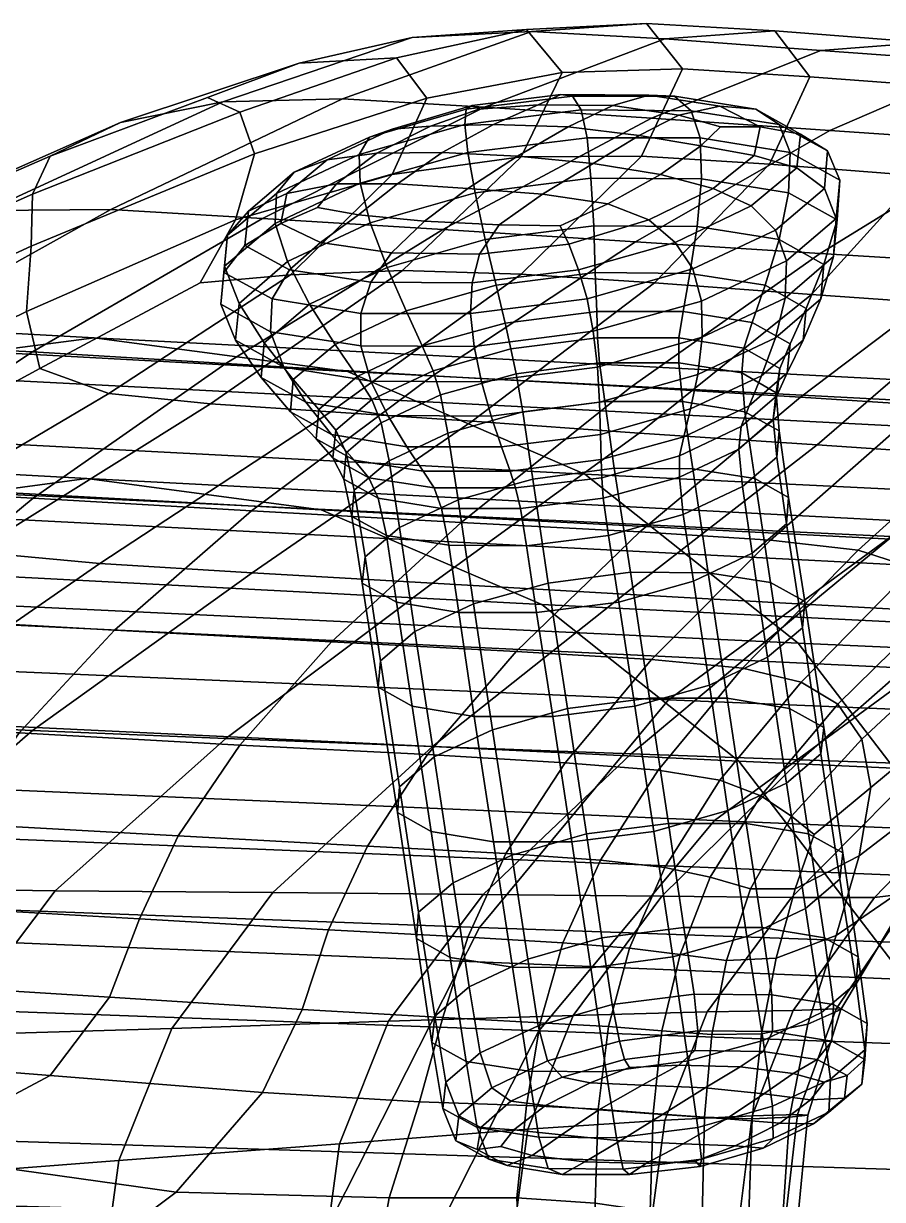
# Model space of a CAD drawing. Extents: x -2.36 to 6.61, y -1.55 to 1.55.
# Drawn here: x 3.1142 to 3.2314, y 0.1503 to 0.3108 of the extents above; entities that cross this region are included whole.
import ezdxf

# ---------------------------------------------------------------- set-up
doc = ezdxf.new("R2010")
doc.units = 0
for name, color, linetype in [('CAN', 252, 'CONTINUOUS'), ('HANDLE', 252, 'CONTINUOUS'), ('RIVET.3', 252, 'CONTINUOUS')]:
    doc.layers.add(name, color=color, linetype=linetype)

msp = doc.modelspace()

# ---------------------------------------------------------------- meshes
at = {"layer": 'CAN'}
mesh = msp.add_polyface(dxfattribs=at)
corners = [(3.09, 0.2443, -0.4618), (2.9126, 0.2538, -0.604), (2.8797, 0.2403, -0.5624), (3.0581, 0.2313, -0.4218), (3.1228, 0.2487, -0.503), (2.9465, 0.2584, -0.6468), (3.2118, 0.2101, -0.6148), (3.0388, 0.2184, -0.7632), (3.0108, 0.2406, -0.728), (3.1849, 0.2315, -0.581), (3.2346, 0.1803, -0.6434), (3.0623, 0.1874, -0.7929), (3.1548, 0.2444, -0.5432), (2.9797, 0.254, -0.6887), (3.101, 0.0523, -0.8414), (2.9274, 0.0546, -0.9954), (2.9196, 0.1069, -0.9854), (3.0934, 0.1024, -0.8319), (3.1035, 0, -0.8446), (2.93, 0, -0.9987), (3.2719, 0.0503, -0.6901), (3.2646, 0.0985, -0.6809), (3.0806, 0.1481, -0.8158), (2.9064, 0.1547, -0.9685), (2.8877, 0.1957, -0.9443), (3.2522, 0.1425, -0.6654), (3.1661, 0.1369, -0.1923), (2.9848, 0.1422, -0.3297), (2.9715, 0.0982, -0.3129), (3.1533, 0.0946, -0.1761), (3.1845, 0.1733, -0.2154), (3.004, 0.1799, -0.3538), (3.1458, 0.0483, -0.1667), (2.9638, 0.0501, -0.3031), (2.9612, 0, -0.2999), (3.1433, 0, -0.1636), (3.2674, 0.2352, -0.3195), (3.2367, 0.2227, -0.2809), (3.2085, 0.202, -0.2455), (3.0288, 0.2098, -0.3851), (2.9112, 0.2728, -0.6003), (2.9477, 0.2777, -0.6463), (3.1238, 0.2679, -0.5025), (3.0885, 0.2633, -0.4582), (3.0469, 0.2344, -0.7713), (3.0723, 0.2011, -0.8032), (3.2445, 0.1941, -0.6538), (3.2199, 0.2262, -0.623), (3.0168, 0.2584, -0.7334), (3.1908, 0.2493, -0.5865), (2.9833, 0.2728, -0.6912), (3.1584, 0.2633, -0.5458), (2.9402, 0.0583, -1.0095), (2.9429, 0, -1.0131), (3.1165, 0, -0.8589), (3.1138, 0.0561, -0.8555), (2.9318, 0.1143, -0.9988), (3.1057, 0.1098, -0.8453), (3.0919, 0.1589, -0.8279), (3.2768, 0.106, -0.6943), (3.2634, 0.1534, -0.6776), (2.9177, 0.1654, -0.9806), (2.8976, 0.2093, -0.9547), (2.9526, 0.0541, -0.2878), (2.961, 0.106, -0.2983), (3.1426, 0.1023, -0.1616), (3.1345, 0.0522, -0.1514), (2.9498, 0, -0.2844), (3.1319, 0, -0.1481), (2.9753, 0.1534, -0.3163), (2.9959, 0.1941, -0.3421), (3.1764, 0.1874, -0.2039), (3.1565, 0.1481, -0.1789), (3.0227, 0.2262, -0.3757), (3.0542, 0.2493, -0.4152), (3.2326, 0.2408, -0.2744), (3.2022, 0.2185, -0.2363), (3.2658, 0.2542, -0.316)]
mesh.append_faces([[corners[k] for k in face] for face in [(0, 1, 2, 3), (4, 5, 1, 0), (6, 7, 8, 9), (10, 11, 7, 6), (12, 13, 5, 4), (9, 8, 13, 12), (14, 15, 16, 17), (18, 19, 15, 14), (20, 14, 17, 21), (22, 23, 24, 11), (17, 16, 23, 22), (25, 22, 11, 10), (21, 17, 22, 25), (26, 27, 28, 29), (30, 31, 27, 26), (32, 33, 34, 35), (29, 28, 33, 32), (36, 0, 3, 37), (38, 39, 31, 30), (37, 3, 39, 38), (40, 41, 42, 43), (44, 45, 46, 47), (48, 44, 47, 49), (50, 48, 49, 51), (41, 50, 51, 42), (52, 53, 54, 55), (56, 52, 55, 57), (58, 57, 59, 60), (61, 56, 57, 58), (45, 58, 60, 46), (62, 61, 58, 45), (63, 64, 65, 66), (67, 63, 66, 68), (69, 70, 71, 72), (64, 69, 72, 65), (73, 74, 75, 76), (70, 73, 76, 71), (74, 43, 77, 75)]])
mesh = msp.add_polyface(dxfattribs=at)
corners = [(3.2743, 0, -0.6931), (3.1035, 0, -0.8446), (3.101, 0.0523, -0.8414), (3.2719, 0.0503, -0.6901), (3.3256, 0, -0.0268), (3.1433, 0, -0.1636), (3.1458, -0.0483, -0.1667), (3.3279, -0.0465, -0.0297), (3.3475, 0.1318, -0.0544), (3.1661, 0.1369, -0.1923), (3.1533, 0.0946, -0.1761), (3.3351, 0.0911, -0.0388), (3.3652, 0.1668, -0.0767), (3.1845, 0.1733, -0.2154), (3.3279, 0.0465, -0.0297), (3.1458, 0.0483, -0.1667), (3.299, 0.2395, -0.3591), (3.1228, 0.2487, -0.503), (3.09, 0.2443, -0.4618), (3.2674, 0.2352, -0.3195), (3.4451, 0.2265, -0.1769), (3.2367, 0.2227, -0.2809), (3.4155, 0.2144, -0.1397), (3.4755, 0.2306, -0.2151), (3.3883, 0.1945, -0.1057), (3.2085, 0.202, -0.2455), (3.3847, 0.2023, -0.4669), (3.2118, 0.2101, -0.6148), (3.1849, 0.2315, -0.581), (3.3588, 0.2229, -0.4343), (3.4066, 0.1736, -0.4944), (3.2346, 0.1803, -0.6434), (3.3298, 0.2354, -0.3979), (3.1548, 0.2444, -0.5432), (3.4425, 0.0484, -0.5393), (3.2646, 0.0985, -0.6809), (3.4354, 0.0948, -0.5305), (3.4448, 0, -0.5422), (3.4235, 0.1372, -0.5156), (3.2522, 0.1425, -0.6654), (3.1138, 0.0561, -0.8555), (3.1165, 0, -0.8589), (3.2872, 0, -0.7074), (3.2847, 0.0541, -0.7042), (3.1057, 0.1098, -0.8453), (3.2768, 0.106, -0.6943), (3.1345, 0.0522, -0.1514), (3.1426, 0.1023, -0.1616), (3.3241, 0.0988, -0.0246), (3.3162, 0.0504, -0.0148), (3.1319, 0, -0.1481), (3.3137, 0, -0.0116), (3.1565, 0.1481, -0.1789), (3.1764, 0.1874, -0.2039), (3.3567, 0.181, -0.0655), (3.3374, 0.143, -0.0414), (3.2022, 0.2185, -0.2363), (3.2326, 0.2408, -0.2744), (3.411, 0.2325, -0.1336), (3.3816, 0.211, -0.0968), (3.2658, 0.2542, -0.316), (3.2999, 0.2587, -0.3588), (3.4759, 0.2499, -0.215), (3.443, 0.2455, -0.1737), (3.0885, 0.2633, -0.4582), (3.1238, 0.2679, -0.5025), (3.1584, 0.2633, -0.5458), (3.1908, 0.2493, -0.5865), (3.3646, 0.2408, -0.4399), (3.3332, 0.2542, -0.4006), (3.2199, 0.2262, -0.623), (3.2445, 0.1941, -0.6538), (3.4164, 0.1874, -0.5049), (3.3927, 0.2185, -0.4751), (3.2634, 0.1534, -0.6776), (3.4476, 0.1023, -0.544), (3.4347, 0.1481, -0.5278), (3.4577, 0, -0.5567), (3.4552, 0.0522, -0.5535)]
mesh.append_faces([[corners[k] for k in face] for face in [(0, 1, 2, 3), (4, 5, 6, 7), (8, 9, 10, 11), (12, 13, 9, 8), (14, 15, 5, 4), (11, 10, 15, 14), (16, 17, 18, 19), (20, 19, 21, 22), (23, 16, 19, 20), (24, 25, 13, 12), (22, 21, 25, 24), (26, 27, 28, 29), (30, 31, 27, 26), (32, 33, 17, 16), (29, 28, 33, 32), (34, 3, 35, 36), (37, 0, 3, 34), (38, 39, 31, 30), (36, 35, 39, 38), (40, 41, 42, 43), (44, 40, 43, 45), (46, 47, 48, 49), (50, 46, 49, 51), (52, 53, 54, 55), (47, 52, 55, 48), (56, 57, 58, 59), (53, 56, 59, 54), (60, 61, 62, 63), (64, 65, 61, 60), (57, 60, 63, 58), (66, 67, 68, 69), (65, 66, 69, 61), (70, 71, 72, 73), (67, 70, 73, 68), (74, 45, 75, 76), (71, 74, 76, 72), (43, 42, 77, 78), (45, 43, 78, 75)]])
at = {"layer": 'HANDLE'}
mesh = msp.add_polyface(dxfattribs=at)
corners = [(3.1992, 0.3108, -0.3856), (3.1828, 0.31, -0.3929), (3.1877, 0.3041, -0.3984), (3.2041, 0.3046, -0.3913), (3.1835, 0.3097, -0.3685), (3.1672, 0.3089, -0.3767), (3.2167, 0.3098, -0.3731), (3.2215, 0.3035, -0.3791), (3.2017, 0.3087, -0.3554), (3.1651, 0.3061, -0.393), (3.1692, 0.3006, -0.398), (3.1518, 0.3054, -0.379), (3.1821, 0.2926, -0.3929), (3.1645, 0.2902, -0.393), (3.1506, 0.2765, -0.379), (3.1659, 0.2771, -0.3767), (3.1985, 0.2927, -0.3856), (3.1821, 0.2766, -0.3685), (3.216, 0.2916, -0.3731), (3.2003, 0.2754, -0.3554), (3.2371, 0.3082, -0.3578), (3.2416, 0.302, -0.364), (3.223, 0.3071, -0.3394), (3.2457, 0.3055, -0.3223), (3.2589, 0.3066, -0.3415), (3.2364, 0.29, -0.3578), (3.2217, 0.2738, -0.3394), (3.2582, 0.2884, -0.3415), (3.2444, 0.2722, -0.3223), (3.1561, 0.2578, -0.3409), (3.1754, 0.2565, -0.3267), (3.1771, 0.2994, -0.3266), (3.1577, 0.3005, -0.3408), (3.1414, 0.3001, -0.3508), (3.2444, 0.2781, -0.2181), (3.2601, 0.2769, -0.2062), (3.2371, 0.2587, -0.1636), (3.2202, 0.2598, -0.1762), (3.2663, 0.2706, -0.3059), (3.2225, 0.2533, -0.2914), (3.2459, 0.2517, -0.2738), (3.1982, 0.2549, -0.3096), (3.1999, 0.2979, -0.3095), (3.2242, 0.2962, -0.2912), (3.1977, 0.281, -0.2532), (3.1714, 0.2827, -0.2729), (3.1468, 0.2842, -0.2914), (3.2476, 0.2946, -0.2737), (3.2676, 0.2933, -0.2587), (3.2229, 0.2794, -0.2342), (3.1971, 0.2612, -0.1936), (3.17, 0.2627, -0.2139), (3.1418, 0.2644, -0.235)]
mesh.append_faces([[corners[k] for k in face] for face in [(0, 1, 2, 3), (4, 5, 1, 0), (6, 0, 3, 7), (8, 4, 0, 6), (1, 9, 10, 2), (5, 11, 9, 1), (12, 13, 14, 15), (2, 10, 13, 12), (16, 12, 15, 17), (3, 2, 12, 16), (18, 16, 17, 19), (7, 3, 16, 18), (20, 6, 7, 21), (22, 8, 6, 20), (23, 22, 20, 24), (25, 18, 19, 26), (21, 7, 18, 25), (27, 25, 26, 28), (19, 17, 29, 30), (4, 8, 31, 32), (5, 4, 32, 33), (34, 35, 36, 37), (38, 28, 39, 40), (26, 19, 30, 41), (28, 26, 41, 39), (42, 43, 44, 45), (22, 23, 43, 42), (31, 42, 45, 46), (8, 22, 42, 31), (47, 48, 34, 49), (43, 47, 49, 44), (49, 34, 37, 50), (44, 49, 50, 51), (45, 44, 51, 52)]])
mesh = msp.add_polyface(dxfattribs=at)
corners = [(3.1651, 0.3061, -0.393), (3.1437, 0.2987, -0.3843), (3.1457, 0.293, -0.3879), (3.1692, 0.3006, -0.398), (3.1518, 0.3054, -0.379), (3.1393, 0.3007, -0.377), (3.1645, 0.2902, -0.393), (3.1431, 0.284, -0.3843), (3.1383, 0.2754, -0.377), (3.1506, 0.2765, -0.379), (3.0876, 0.2475, -0.2223), (3.1155, 0.246, -0.2014), (3.0958, 0.2297, -0.1764), (3.067, 0.2312, -0.198), (3.1561, 0.2578, -0.3409), (3.1397, 0.2589, -0.3509), (3.1074, 0.2387, -0.3193), (3.1246, 0.2371, -0.3076), (3.1821, 0.2766, -0.3685), (3.1659, 0.2771, -0.3767), (3.1754, 0.2565, -0.3267), (3.1454, 0.2358, -0.2922), (3.1258, 0.2603, -0.3564), (3.1164, 0.2637, -0.3598), (3.0841, 0.2462, -0.3328), (3.0935, 0.2412, -0.3272), (3.1146, 0.2715, -0.3647), (3.1152, 0.2804, -0.3673), (3.0799, 0.2642, -0.3391), (3.0801, 0.2546, -0.3371), (3.1154, 0.2875, -0.3647), (3.1178, 0.2927, -0.3598), (3.0866, 0.2791, -0.3331), (3.0817, 0.2726, -0.3374), (3.1274, 0.2973, -0.3563), (3.1414, 0.3001, -0.3508), (3.1092, 0.2853, -0.3187), (3.0958, 0.2833, -0.3271), (3.1672, 0.3089, -0.3767), (3.1577, 0.3005, -0.3408), (3.1771, 0.2994, -0.3266), (3.1468, 0.2842, -0.2914), (3.1261, 0.2854, -0.3068), (3.0932, 0.2671, -0.2715), (3.1154, 0.266, -0.2548), (3.0642, 0.2487, -0.2399), (3.0755, 0.2673, -0.2847), (3.0619, 0.2658, -0.2948), (3.0523, 0.262, -0.302), (3.1418, 0.2644, -0.235), (3.17, 0.2627, -0.2139), (3.1453, 0.2443, -0.1791), (3.1714, 0.2827, -0.2729)]
mesh.append_faces([[corners[k] for k in face] for face in [(0, 1, 2, 3), (4, 5, 1, 0), (6, 7, 8, 9), (3, 2, 7, 6), (10, 11, 12, 13), (14, 15, 16, 17), (18, 19, 15, 14), (20, 14, 17, 21), (22, 23, 24, 25), (9, 8, 23, 22), (15, 22, 25, 16), (19, 9, 22, 15), (26, 27, 28, 29), (7, 2, 27, 26), (23, 26, 29, 24), (8, 7, 26, 23), (30, 31, 32, 33), (1, 5, 31, 30), (27, 30, 33, 28), (2, 1, 30, 27), (34, 35, 36, 37), (4, 38, 35, 34), (31, 34, 37, 32), (5, 4, 34, 31), (39, 40, 41, 42), (35, 39, 42, 36), (43, 44, 10, 45), (42, 41, 44, 43), (36, 42, 43, 46), (37, 36, 46, 47), (32, 37, 47, 48), (49, 50, 51, 11), (44, 49, 11, 10), (41, 52, 49, 44)]])
mesh = msp.add_polyface(dxfattribs=at)
corners = [(3.3178, 0.2949, -0.2784), (3.3173, 0.2999, -0.292), (3.3205, 0.294, -0.2987), (3.3207, 0.2894, -0.2843), (3.3092, 0.2943, -0.2609), (3.3073, 0.2989, -0.2717), (3.312, 0.2868, -0.258), (3.314, 0.281, -0.2617), (3.3077, 0.2889, -0.2507), (3.3104, 0.3024, -0.3021), (3.2977, 0.3036, -0.3124), (3.3012, 0.2974, -0.3192), (3.3138, 0.2962, -0.309), (3.2997, 0.3013, -0.2812), (3.2863, 0.3025, -0.2919), (3.3097, 0.2843, -0.3021), (3.297, 0.2854, -0.3124), (3.285, 0.2692, -0.2919), (3.2984, 0.2682, -0.2812), (3.3166, 0.2825, -0.292), (3.3172, 0.279, -0.2784), (3.3114, 0.272, -0.258), (3.2798, 0.305, -0.3258), (3.2589, 0.3066, -0.3415), (3.263, 0.3003, -0.3479), (3.2836, 0.2987, -0.3324), (3.2676, 0.3039, -0.3059), (3.2457, 0.3055, -0.3223), (3.2371, 0.3082, -0.3578), (3.2416, 0.302, -0.364), (3.2364, 0.29, -0.3578), (3.2582, 0.2884, -0.3415), (3.2791, 0.2868, -0.3258), (3.2444, 0.2722, -0.3223), (3.2663, 0.2706, -0.3059), (3.282, 0.2921, -0.2476), (3.2909, 0.29, -0.2387), (3.2703, 0.2752, -0.1978), (3.2601, 0.2769, -0.2062), (3.2676, 0.2933, -0.2587), (3.2444, 0.2781, -0.2181), (3.2966, 0.2808, -0.2256), (3.2949, 0.286, -0.2307), (3.2762, 0.272, -0.1918), (3.3005, 0.268, -0.2283), (3.2993, 0.2752, -0.2268), (3.2476, 0.2946, -0.2737), (3.2242, 0.2962, -0.2912)]
mesh.append_faces([[corners[k] for k in face] for face in [(0, 1, 2, 3), (4, 5, 1, 0), (6, 0, 3, 7), (8, 4, 0, 6), (9, 10, 11, 12), (13, 14, 10, 9), (1, 9, 12, 2), (5, 13, 9, 1), (15, 16, 17, 18), (12, 11, 16, 15), (2, 12, 15, 19), (3, 2, 19, 20), (7, 3, 20, 21), (22, 23, 24, 25), (26, 27, 23, 22), (10, 22, 25, 11), (14, 26, 22, 10), (23, 28, 29, 24), (24, 29, 30, 31), (32, 31, 33, 34), (25, 24, 31, 32), (16, 32, 34, 17), (11, 25, 32, 16), (35, 36, 37, 38), (13, 5, 36, 35), (39, 35, 38, 40), (14, 13, 35, 39), (4, 8, 41, 42), (36, 42, 43, 37), (5, 4, 42, 36), (6, 7, 44, 45), (8, 6, 45, 41), (26, 14, 39, 46), (27, 26, 46, 47)]])
mesh = msp.add_polyface(dxfattribs=at)
corners = [(3.1999, 0.224, -0.0984), (3.2123, 0.2228, -0.0893), (3.2008, 0.2089, -0.0709), (3.1881, 0.2099, -0.08), (3.2161, 0.2403, -0.126), (3.2281, 0.2389, -0.1171), (3.1814, 0.2251, -0.1122), (3.1693, 0.211, -0.0941), (3.1983, 0.2414, -0.1393), (3.2203, 0.2209, -0.0839), (3.2253, 0.2179, -0.0814), (3.2148, 0.2054, -0.0637), (3.2092, 0.2075, -0.0658), (3.2356, 0.2365, -0.1117), (3.2402, 0.2325, -0.1088), (3.2017, 0.1956, -0.0549), (3.1929, 0.1966, -0.0596), (3.18, 0.1975, -0.0687), (3.1611, 0.1985, -0.0828), (3.2286, 0.2131, -0.0805), (3.2298, 0.2065, -0.0799), (3.2221, 0.2001, -0.0663), (3.219, 0.2026, -0.0641), (3.2428, 0.2263, -0.1074), (3.2434, 0.2178, -0.1061), (3.2413, 0.2072, -0.1037), (3.2282, 0.1972, -0.0774), (3.1562, 0.2264, -0.1311), (3.1437, 0.2123, -0.1133), (3.1739, 0.2427, -0.1576), (3.2587, 0.2294, -0.207), (3.243, 0.2303, -0.2189), (3.2202, 0.2103, -0.179), (3.237, 0.2097, -0.1662), (3.2572, 0.2149, -0.1433), (3.254, 0.2109, -0.1489), (3.2359, 0.1922, -0.1121), (3.2364, 0.1941, -0.0997), (3.2483, 0.2572, -0.155), (3.2553, 0.2545, -0.1497), (3.2371, 0.2587, -0.1636), (3.2202, 0.2598, -0.1762), (3.2459, 0.2517, -0.2738), (3.2225, 0.2533, -0.2914), (3.1962, 0.2329, -0.254), (3.2215, 0.2315, -0.2351), (3.2659, 0.2504, -0.2588), (3.1982, 0.2549, -0.3096), (3.1754, 0.2565, -0.3267), (3.1454, 0.2358, -0.2922), (3.17, 0.2344, -0.2737), (3.1418, 0.2132, -0.2378), (3.17, 0.2121, -0.2167), (3.1971, 0.2111, -0.1964), (3.1482, 0.1922, -0.1858), (3.1769, 0.1919, -0.1643), (3.2013, 0.1917, -0.146), (3.1971, 0.2612, -0.1936), (3.17, 0.2627, -0.2139), (3.1453, 0.2443, -0.1791)]
mesh.append_faces([[corners[k] for k in face] for face in [(0, 1, 2, 3), (4, 5, 1, 0), (6, 0, 3, 7), (8, 4, 0, 6), (9, 10, 11, 12), (13, 14, 10, 9), (1, 9, 12, 2), (5, 13, 9, 1), (2, 12, 15, 16), (3, 2, 16, 17), (7, 3, 17, 18), (19, 20, 21, 22), (23, 24, 20, 19), (10, 19, 22, 11), (14, 23, 19, 10), (24, 25, 26, 20), (27, 6, 7, 28), (29, 8, 6, 27), (30, 31, 32, 33), (34, 35, 36, 37), (38, 39, 13, 5), (40, 38, 5, 4), (41, 40, 4, 8), (42, 43, 44, 45), (46, 42, 45, 31), (47, 48, 49, 50), (43, 47, 50, 44), (44, 50, 51, 52), (53, 52, 54, 55), (45, 44, 52, 53), (32, 53, 55, 56), (31, 45, 53, 32), (57, 41, 8, 29), (58, 57, 29, 59)]])
mesh = msp.add_polyface(dxfattribs=at)
corners = [(3.0669, 0.1934, -0.2465), (3.0503, 0.1719, -0.2288), (3.0748, 0.172, -0.2107), (3.0906, 0.1928, -0.229), (3.1036, 0.1727, -0.1891), (3.0959, 0.1532, -0.1794), (3.1272, 0.1556, -0.1559), (3.1344, 0.1736, -0.166), (3.1185, 0.1924, -0.2081), (3.1482, 0.1922, -0.1858), (3.1573, 0.1579, -0.1333), (3.164, 0.1746, -0.1438), (3.1769, 0.1919, -0.1643), (3.1468, 0.1649, -0.0644), (3.1522, 0.1762, -0.0716), (3.1714, 0.1751, -0.0578), (3.1682, 0.1636, -0.053), (3.0638, 0.1817, -0.1371), (3.0682, 0.1921, -0.1419), (3.0997, 0.1903, -0.1183), (3.0953, 0.1798, -0.1133), (3.0535, 0.1714, -0.1282), (3.0851, 0.1698, -0.1034), (3.1259, 0.1779, -0.0907), (3.13, 0.1886, -0.0956), (3.1558, 0.1871, -0.0762), (3.1178, 0.1672, -0.0815), (3.0602, 0.1603, -0.0802), (3.0977, 0.1565, -0.06), (3.0958, 0.2297, -0.1764), (3.1266, 0.228, -0.1533), (3.1136, 0.214, -0.1359), (3.0822, 0.2156, -0.1594), (3.1155, 0.246, -0.2014), (3.1453, 0.2443, -0.1791), (3.067, 0.2312, -0.198), (3.0529, 0.2172, -0.1814), (3.1562, 0.2264, -0.1311), (3.1437, 0.2123, -0.1133), (3.1739, 0.2427, -0.1576), (3.1353, 0.1999, -0.1022), (3.1611, 0.1985, -0.0828), (3.1693, 0.211, -0.0941), (3.105, 0.2016, -0.1249), (3.0735, 0.2033, -0.1485), (3.0935, 0.2412, -0.3272), (3.0841, 0.2462, -0.3328), (3.0472, 0.2253, -0.3009), (3.0587, 0.2197, -0.2954), (3.1074, 0.2387, -0.3193), (3.0744, 0.2169, -0.2868), (3.0931, 0.2153, -0.2742), (3.0468, 0.1946, -0.2596), (3.1246, 0.2371, -0.3076), (3.1154, 0.2143, -0.2576), (3.1454, 0.2358, -0.2922), (3.1418, 0.2132, -0.2378), (3.17, 0.2344, -0.2737), (3.17, 0.2121, -0.2167)]
mesh.append_faces([[corners[k] for k in face] for face in [(0, 1, 2, 3), (4, 5, 6, 7), (8, 4, 7, 9), (3, 2, 4, 8), (7, 6, 10, 11), (9, 7, 11, 12), (13, 14, 15, 16), (17, 18, 19, 20), (21, 17, 20, 22), (23, 24, 25, 14), (20, 19, 24, 23), (26, 23, 14, 13), (22, 20, 23, 26), (27, 22, 26, 28), (29, 30, 31, 32), (33, 34, 30, 29), (35, 29, 32, 36), (30, 37, 38, 31), (34, 39, 37, 30), (40, 41, 25, 24), (38, 42, 41, 40), (43, 40, 24, 19), (31, 38, 40, 43), (44, 43, 19, 18), (32, 31, 43, 44), (45, 46, 47, 48), (49, 45, 48, 50), (51, 50, 52, 0), (53, 49, 50, 51), (54, 51, 0, 3), (55, 53, 51, 54), (56, 54, 3, 8), (57, 55, 54, 56), (58, 56, 8, 9)]])
mesh = msp.add_polyface(dxfattribs=at)
corners = [(3.2075, 0.1759, -0.1109), (3.2017, 0.1611, -0.0999), (3.2136, 0.1617, -0.0895), (3.2192, 0.1761, -0.1002), (3.219, 0.1915, -0.1324), (3.2303, 0.1915, -0.1219), (3.2013, 0.1917, -0.146), (3.1892, 0.1754, -0.1249), (3.2251, 0.1763, -0.0908), (3.2198, 0.1619, -0.0811), (3.2212, 0.1618, -0.0728), (3.2257, 0.1762, -0.0807), (3.2359, 0.1922, -0.1121), (3.2364, 0.1941, -0.0997), (3.1769, 0.1919, -0.1643), (3.164, 0.1746, -0.1438), (3.1714, 0.1751, -0.0578), (3.1748, 0.1861, -0.0621), (3.1878, 0.1853, -0.0532), (3.1847, 0.1744, -0.0493), (3.1522, 0.1762, -0.0716), (3.1558, 0.1871, -0.0762), (3.1682, 0.1636, -0.053), (3.1828, 0.1631, -0.0464), (3.194, 0.1739, -0.0453), (3.1969, 0.1846, -0.0488), (3.2038, 0.1837, -0.0483), (3.2013, 0.1733, -0.0453), (3.1926, 0.1626, -0.0433), (3.2187, 0.1615, -0.0636), (3.2212, 0.1742, -0.0675), (3.2251, 0.1863, -0.0736), (3.2149, 0.1729, -0.0565), (3.2169, 0.1832, -0.0592), (3.2101, 0.1829, -0.0514), (3.2081, 0.1728, -0.049), (3.2017, 0.1956, -0.0549), (3.2079, 0.1943, -0.0536), (3.2092, 0.2075, -0.0658), (3.2148, 0.2054, -0.0637), (3.1929, 0.1966, -0.0596), (3.18, 0.1975, -0.0687), (3.1611, 0.1985, -0.0828), (3.2282, 0.1972, -0.0774), (3.2195, 0.1927, -0.0624), (3.2413, 0.2072, -0.1037), (3.2298, 0.2065, -0.0799), (3.2221, 0.2001, -0.0663), (3.2134, 0.1927, -0.0556), (3.219, 0.2026, -0.0641), (3.237, 0.2097, -0.1662), (3.2202, 0.2103, -0.179), (3.2479, 0.2097, -0.1567), (3.254, 0.2109, -0.1489)]
mesh.append_faces([[corners[k] for k in face] for face in [(0, 1, 2, 3), (4, 0, 3, 5), (6, 7, 0, 4), (8, 9, 10, 11), (3, 2, 9, 8), (12, 8, 11, 13), (5, 3, 8, 12), (14, 15, 7, 6), (16, 17, 18, 19), (20, 21, 17, 16), (22, 16, 19, 23), (24, 25, 26, 27), (19, 18, 25, 24), (23, 19, 24, 28), (11, 10, 29, 30), (31, 30, 32, 33), (13, 11, 30, 31), (34, 35, 27, 26), (33, 32, 35, 34), (36, 37, 26, 25), (38, 39, 37, 36), (40, 36, 25, 18), (41, 40, 18, 17), (42, 41, 17, 21), (43, 31, 33, 44), (45, 13, 31, 43), (46, 43, 44, 47), (48, 34, 26, 37), (44, 33, 34, 48), (49, 48, 37, 39), (47, 44, 48, 49), (50, 51, 6, 4), (52, 50, 4, 5), (53, 52, 5, 12)]])
mesh = msp.add_polyface(dxfattribs=at)
corners = [(3.1892, 0.1754, -0.1249), (3.183, 0.1599, -0.1141), (3.2017, 0.1611, -0.0999), (3.2075, 0.1759, -0.1109), (3.1995, 0.1447, -0.0958), (3.1992, 0.1246, -0.0952), (3.2113, 0.1257, -0.085), (3.2116, 0.1457, -0.0856), (3.1807, 0.1429, -0.1101), (3.1804, 0.1224, -0.1095), (3.2136, 0.1617, -0.0895), (3.218, 0.1461, -0.0776), (3.2177, 0.1264, -0.0771), (3.2194, 0.1269, -0.0698), (3.2197, 0.1463, -0.0702), (3.2198, 0.1619, -0.0811), (3.2212, 0.1618, -0.0728), (3.1549, 0.14, -0.1294), (3.1545, 0.119, -0.1289), (3.1573, 0.1579, -0.1333), (3.164, 0.1746, -0.1438), (3.1641, 0.1505, -0.0453), (3.1682, 0.1636, -0.053), (3.1828, 0.1631, -0.0464), (3.1815, 0.1505, -0.0434), (3.1612, 0.1343, -0.0358), (3.1822, 0.1357, -0.041), (3.1926, 0.1626, -0.0433), (3.194, 0.1739, -0.0453), (3.2013, 0.1733, -0.0453), (3.2001, 0.162, -0.0437), (3.1922, 0.1498, -0.0422), (3.1997, 0.1487, -0.043), (3.1927, 0.1345, -0.0414), (3.2, 0.1323, -0.0427), (3.1856, 0.1189, -0.0402), (3.1743, 0.1154, -0.0376), (3.2004, 0.1122, -0.0424), (3.1937, 0.1165, -0.0408), (3.2212, 0.1742, -0.0675), (3.2187, 0.1615, -0.0636), (3.2136, 0.1613, -0.0546), (3.2149, 0.1729, -0.0565), (3.2177, 0.1466, -0.062), (3.2176, 0.1276, -0.0618), (3.213, 0.1287, -0.0538), (3.2131, 0.1471, -0.0539), (3.2068, 0.1478, -0.0472), (3.2068, 0.1303, -0.047), (3.2071, 0.1615, -0.0477), (3.2081, 0.1728, -0.049), (3.207, 0.1084, -0.0468)]
mesh.append_faces([[corners[k] for k in face] for face in [(0, 1, 2, 3), (4, 5, 6, 7), (8, 9, 5, 4), (2, 4, 7, 10), (1, 8, 4, 2), (11, 12, 13, 14), (7, 6, 12, 11), (15, 11, 14, 16), (10, 7, 11, 15), (17, 18, 9, 8), (19, 17, 8, 1), (20, 19, 1, 0), (21, 22, 23, 24), (25, 21, 24, 26), (27, 28, 29, 30), (31, 27, 30, 32), (24, 23, 27, 31), (33, 31, 32, 34), (26, 24, 31, 33), (25, 26, 35, 36), (33, 34, 37, 38), (26, 33, 38, 35), (39, 40, 41, 42), (43, 44, 45, 46), (14, 13, 44, 43), (40, 43, 46, 41), (16, 14, 43, 40), (47, 48, 34, 32), (46, 45, 48, 47), (49, 47, 32, 30), (41, 46, 47, 49), (50, 49, 30, 29), (42, 41, 49, 50), (34, 48, 51, 37)]])
mesh = msp.add_polyface(dxfattribs=at)
corners = [(3.0033, 0.0836, 0.1192), (3.096, 0.0796, 0.0377), (3.1046, 0.0564, 0.0394), (3.0105, 0.0606, 0.1233), (3.0964, 0.1034, 0.0234), (3.1526, 0.091, -0.0177), (3.1517, 0.0729, -0.009), (3.1066, 0.13, -0.0085), (3.1591, 0.1068, -0.0294), (3.1583, 0.053, -0.0077), (3.1028, 0.0695, -0.0352), (3.0541, 0.0807, 0.0196), (3.0663, 0.0639, 0.0258), (3.1131, 0.0561, -0.0289), (3.0898, 0.0814, -0.0462), (3.04, 0.0949, 0.0076), (3.1106, 0.0628, -0.0775), (3.1233, 0.054, -0.0661), (3.0942, 0.0555, -0.1073), (3.0721, 0.0749, -0.1101), (3.0805, 0.0835, -0.0969), (3.0957, 0.0743, -0.0897), (3.0798, 0.037, -0.1218), (3.0564, 0.063, -0.1246), (3.1115, 0.0379, -0.0946), (3.0375, 0.0929, -0.0922), (3.0555, 0.097, -0.0756), (3.0736, 0.0917, -0.0603), (3.022, 0.1055, -0.0087), (3.0503, 0.1719, -0.2288), (3.0419, 0.1504, -0.2197), (3.0666, 0.1514, -0.2014), (3.0748, 0.172, -0.2107), (3.0959, 0.1532, -0.1794), (3.1036, 0.1727, -0.1891), (3.0931, 0.1329, -0.1758), (3.0927, 0.1107, -0.1753), (3.1242, 0.1148, -0.1516), (3.1246, 0.1365, -0.1522), (3.0636, 0.1301, -0.1979), (3.0632, 0.1073, -0.1974), (3.1272, 0.1556, -0.1559), (3.1545, 0.119, -0.1289), (3.1549, 0.14, -0.1294), (3.1573, 0.1579, -0.1333), (3.135, 0.1513, -0.0478), (3.1468, 0.1649, -0.0644), (3.1682, 0.1636, -0.053), (3.1641, 0.1505, -0.0453), (3.1612, 0.1343, -0.0358), (3.0977, 0.1565, -0.06), (3.1178, 0.1672, -0.0815), (3.0502, 0.1465, -0.0136), (3.0082, 0.1527, -0.0325), (3.0602, 0.1603, -0.0802), (3.1743, 0.1154, -0.0376), (3.1242, 0.0896, -0.1516), (3.1545, 0.0935, -0.1289), (3.1242, 0.0614, -0.1516), (3.1545, 0.0644, -0.1289), (3.0927, 0.0857, -0.1753), (3.0927, 0.0584, -0.1753), (3.0632, 0.0825, -0.1974), (3.0632, 0.0559, -0.1974)]
mesh.append_faces([[corners[k] for k in face] for face in [(0, 1, 2, 3), (4, 5, 6, 1), (7, 8, 5, 4), (6, 9, 2, 1), (10, 11, 12, 13), (14, 15, 11, 10), (16, 14, 10, 17), (18, 19, 20, 21), (22, 23, 19, 18), (24, 18, 21, 16), (19, 25, 26, 20), (27, 28, 15, 14), (21, 27, 14, 16), (20, 26, 27, 21), (29, 30, 31, 32), (32, 31, 33, 34), (35, 36, 37, 38), (39, 40, 36, 35), (33, 35, 38, 41), (31, 39, 35, 33), (38, 37, 42, 43), (41, 38, 43, 44), (45, 46, 47, 48), (7, 45, 48, 49), (50, 51, 46, 45), (52, 50, 45, 7), (53, 54, 50, 52), (7, 49, 55, 8), (56, 57, 42, 37), (58, 59, 57, 56), (60, 56, 37, 36), (61, 58, 56, 60), (62, 60, 36, 40), (63, 61, 60, 62)]])
at = {"layer": 'RIVET.3'}
mesh = msp.add_polyface(dxfattribs=at)
corners = [(3.1916, 0.2897, -0.3071), (3.1911, 0.2952, -0.3065), (3.1748, 0.2932, -0.3077), (3.1758, 0.2877, -0.3083), (3.192, 0.2832, -0.3065), (3.1772, 0.2813, -0.3076), (3.1922, 0.2768, -0.3052), (3.1787, 0.2751, -0.3063), (3.1615, 0.2836, -0.3026), (3.1601, 0.289, -0.3019), (3.1485, 0.2835, -0.2906), (3.1502, 0.2783, -0.2917), (3.1638, 0.2775, -0.3023), (3.1532, 0.2725, -0.292), (3.1416, 0.2777, -0.2761), (3.1436, 0.2726, -0.2775), (3.1652, 0.2889, -0.2607), (3.1713, 0.2932, -0.2701), (3.1816, 0.2927, -0.263), (3.1748, 0.2883, -0.2535), (3.1569, 0.2889, -0.267), (3.1624, 0.2931, -0.2765), (3.1599, 0.2847, -0.2527), (3.1689, 0.2838, -0.2453), (3.1543, 0.2857, -0.2594), (3.1697, 0.2968, -0.2849), (3.1763, 0.2991, -0.2901), (3.1844, 0.2997, -0.2871), (3.1783, 0.297, -0.2791), (3.1885, 0.2967, -0.2726), (3.1919, 0.2917, -0.256), (3.185, 0.2875, -0.2472), (3.1791, 0.2833, -0.2396), (3.142, 0.2819, -0.2745), (3.1487, 0.2876, -0.2887), (3.1511, 0.2905, -0.2857), (3.1449, 0.2852, -0.2727), (3.1415, 0.2768, -0.2593), (3.1444, 0.2805, -0.2588), (3.16, 0.2929, -0.2997), (3.1744, 0.297, -0.3054), (3.1746, 0.2991, -0.3012), (3.1614, 0.2953, -0.2959), (3.1645, 0.2964, -0.2907), (3.1754, 0.2996, -0.2955), (3.1556, 0.2922, -0.2817), (3.1501, 0.2876, -0.2705), (3.1493, 0.2835, -0.2589), (3.1903, 0.299, -0.3042), (3.1891, 0.3009, -0.3), (3.1875, 0.3011, -0.2942), (3.1547, 0.2809, -0.2482), (3.1505, 0.2772, -0.2459), (3.1644, 0.2795, -0.2392), (3.1616, 0.2755, -0.2354), (3.1764, 0.2793, -0.2334), (3.1754, 0.2754, -0.2289), (3.1886, 0.2807, -0.2321), (3.1874, 0.2832, -0.2368), (3.1899, 0.2772, -0.2278)]
mesh.append_faces([[corners[k] for k in face] for face in [(0, 1, 2, 3), (4, 0, 3, 5), (6, 4, 5, 7), (8, 9, 10, 11), (3, 2, 9, 8), (12, 8, 11, 13), (5, 3, 8, 12), (11, 10, 14, 15), (16, 17, 18, 19), (20, 21, 17, 16), (22, 16, 19, 23), (24, 20, 16, 22), (25, 26, 27, 28), (17, 28, 29, 18), (21, 25, 28, 17), (19, 18, 30, 31), (23, 19, 31, 32), (33, 34, 35, 36), (14, 10, 34, 33), (37, 33, 36, 38), (39, 40, 41, 42), (9, 2, 40, 39), (34, 39, 42, 35), (10, 9, 39, 34), (43, 44, 26, 25), (42, 41, 44, 43), (45, 43, 25, 21), (35, 42, 43, 45), (46, 45, 21, 20), (36, 35, 45, 46), (47, 46, 20, 24), (38, 36, 46, 47), (40, 48, 49, 41), (2, 1, 48, 40), (44, 50, 27, 26), (41, 49, 50, 44), (51, 47, 24, 22), (52, 38, 47, 51), (53, 51, 22, 23), (54, 52, 51, 53), (55, 53, 23, 32), (56, 54, 53, 55), (57, 55, 32, 58), (59, 56, 55, 57)]])
mesh = msp.add_polyface(dxfattribs=at)
corners = [(3.2154, 0.2751, -0.2895), (3.2173, 0.2813, -0.2893), (3.2061, 0.2831, -0.2999), (3.2051, 0.2767, -0.2992), (3.2186, 0.2877, -0.2887), (3.2188, 0.2932, -0.2876), (3.2065, 0.2952, -0.2993), (3.2067, 0.2896, -0.3001), (3.2252, 0.284, -0.2747), (3.2256, 0.2894, -0.2731), (3.2234, 0.2779, -0.2761), (3.1911, 0.2952, -0.3065), (3.1916, 0.2897, -0.3071), (3.192, 0.2832, -0.3065), (3.1922, 0.2768, -0.3052), (3.2247, 0.279, -0.2595), (3.2251, 0.2842, -0.2576), (3.2181, 0.2733, -0.2454), (3.2183, 0.2784, -0.243), (3.223, 0.2732, -0.262), (3.1783, 0.297, -0.2791), (3.1844, 0.2997, -0.2871), (3.1946, 0.2996, -0.2813), (3.1885, 0.2967, -0.2726), (3.1982, 0.2955, -0.2656), (3.2036, 0.2983, -0.274), (3.2093, 0.2967, -0.2676), (3.2066, 0.2941, -0.2597), (3.1919, 0.2917, -0.256), (3.2011, 0.2902, -0.2501), (3.1816, 0.2927, -0.263), (3.185, 0.2875, -0.2472), (3.1939, 0.2862, -0.2418), (3.1791, 0.2833, -0.2396), (3.1874, 0.2832, -0.2368), (3.1903, 0.299, -0.3042), (3.2053, 0.2989, -0.2971), (3.203, 0.3009, -0.2935), (3.1891, 0.3009, -0.3), (3.2173, 0.297, -0.2857), (3.2239, 0.2934, -0.2716), (3.2202, 0.2957, -0.2701), (3.2141, 0.2991, -0.283), (3.2092, 0.2995, -0.2794), (3.2147, 0.2967, -0.2687), (3.1995, 0.301, -0.2883), (3.1875, 0.3011, -0.2942), (3.2235, 0.2883, -0.2564), (3.2168, 0.2826, -0.2423), (3.2135, 0.2859, -0.2432), (3.2197, 0.2911, -0.2562), (3.2055, 0.2773, -0.2313), (3.2031, 0.2809, -0.233), (3.2067, 0.2729, -0.2318), (3.1995, 0.284, -0.2368), (3.1886, 0.2807, -0.2321), (3.1899, 0.2772, -0.2278), (3.2083, 0.2883, -0.2458), (3.2139, 0.2928, -0.257)]
mesh.append_faces([[corners[k] for k in face] for face in [(0, 1, 2, 3), (4, 5, 6, 7), (8, 9, 5, 4), (1, 4, 7, 2), (10, 8, 4, 1), (7, 6, 11, 12), (2, 7, 12, 13), (3, 2, 13, 14), (15, 16, 9, 8), (17, 18, 16, 15), (19, 15, 8, 10), (20, 21, 22, 23), (24, 25, 26, 27), (23, 22, 25, 24), (28, 24, 27, 29), (30, 23, 24, 28), (31, 28, 29, 32), (33, 31, 32, 34), (35, 36, 37, 38), (11, 6, 36, 35), (39, 40, 41, 42), (5, 9, 40, 39), (36, 39, 42, 37), (6, 5, 39, 36), (43, 44, 26, 25), (42, 41, 44, 43), (45, 43, 25, 22), (37, 42, 43, 45), (46, 45, 22, 21), (38, 37, 45, 46), (47, 48, 49, 50), (16, 18, 48, 47), (40, 47, 50, 41), (9, 16, 47, 40), (48, 51, 52, 49), (18, 53, 51, 48), (54, 55, 34, 32), (52, 56, 55, 54), (57, 54, 32, 29), (49, 52, 54, 57), (58, 57, 29, 27), (50, 49, 57, 58), (44, 58, 27, 26), (41, 50, 58, 44)]])
mesh = msp.add_polyface(dxfattribs=at)
corners = [(3.1924, 0.2715, -0.304), (3.1922, 0.2768, -0.3052), (3.1787, 0.2751, -0.3063), (3.1799, 0.2699, -0.3049), (3.1664, 0.2716, -0.3014), (3.1638, 0.2775, -0.3023), (3.1532, 0.2725, -0.292), (3.1567, 0.267, -0.292), (3.1772, 0.2813, -0.3076), (3.1686, 0.2668, -0.3004), (3.1597, 0.2626, -0.2918), (3.1436, 0.2726, -0.2775), (3.1416, 0.2777, -0.2761), (3.1411, 0.2725, -0.2605), (3.1431, 0.2676, -0.2624), (3.147, 0.2672, -0.2788), (3.1466, 0.2625, -0.2647), (3.1502, 0.2783, -0.2917), (3.151, 0.2622, -0.2799), (3.1506, 0.2578, -0.2669), (3.1545, 0.2581, -0.2806), (3.1541, 0.2541, -0.2687), (3.1562, 0.2547, -0.2548), (3.1527, 0.2591, -0.2515), (3.1639, 0.2573, -0.2409), (3.1665, 0.253, -0.2451), (3.1593, 0.2512, -0.2576), (3.1687, 0.2497, -0.2487), (3.1497, 0.2639, -0.2483), (3.1479, 0.2687, -0.2461), (3.1602, 0.2668, -0.2344), (3.1616, 0.262, -0.237), (3.1767, 0.2619, -0.2299), (3.1757, 0.2667, -0.2271), (3.1919, 0.2688, -0.2259), (3.1925, 0.2639, -0.2288), (3.178, 0.2572, -0.2343), (3.1928, 0.2591, -0.2332), (3.1794, 0.253, -0.239), (3.1929, 0.2547, -0.238), (3.1701, 0.2634, -0.2998), (3.1617, 0.2595, -0.2917), (3.163, 0.2563, -0.2922), (3.1711, 0.2601, -0.3001), (3.1807, 0.2664, -0.304), (3.1814, 0.263, -0.3041), (3.1564, 0.2515, -0.27), (3.1568, 0.2553, -0.2812), (3.1582, 0.2522, -0.282), (3.1641, 0.2511, -0.2937), (3.1721, 0.2549, -0.3015), (3.1823, 0.2578, -0.3055), (3.142, 0.2819, -0.2745), (3.1415, 0.2768, -0.2593), (3.1752, 0.2712, -0.2268), (3.1602, 0.2712, -0.2338), (3.1616, 0.2755, -0.2354), (3.1754, 0.2754, -0.2289), (3.1911, 0.2732, -0.2256), (3.1899, 0.2772, -0.2278), (3.1481, 0.2732, -0.2452), (3.1444, 0.2805, -0.2588), (3.1505, 0.2772, -0.2459)]
mesh.append_faces([[corners[k] for k in face] for face in [(0, 1, 2, 3), (4, 5, 6, 7), (2, 8, 5, 4), (9, 4, 7, 10), (3, 2, 4, 9), (11, 12, 13, 14), (15, 11, 14, 16), (6, 17, 11, 15), (18, 15, 16, 19), (7, 6, 15, 18), (20, 18, 19, 21), (10, 7, 18, 20), (22, 23, 24, 25), (19, 16, 23, 22), (26, 22, 25, 27), (21, 19, 22, 26), (28, 29, 30, 31), (14, 13, 29, 28), (23, 28, 31, 24), (16, 14, 28, 23), (32, 33, 34, 35), (31, 30, 33, 32), (36, 32, 35, 37), (24, 31, 32, 36), (38, 36, 37, 39), (25, 24, 36, 38), (40, 41, 42, 43), (9, 10, 41, 40), (44, 40, 43, 45), (3, 9, 40, 44), (20, 21, 46, 47), (41, 47, 48, 42), (10, 20, 47, 41), (43, 42, 49, 50), (45, 43, 50, 51), (13, 12, 52, 53), (54, 55, 56, 57), (33, 30, 55, 54), (58, 54, 57, 59), (34, 33, 54, 58), (60, 53, 61, 62), (29, 13, 53, 60), (55, 60, 62, 56), (30, 29, 60, 55)]])
mesh = msp.add_polyface(dxfattribs=at)
corners = [(3.221, 0.2719, -0.2774), (3.2234, 0.2779, -0.2761), (3.2173, 0.2813, -0.2893), (3.2154, 0.2751, -0.2895), (3.2136, 0.27, -0.2895), (3.2051, 0.2767, -0.2992), (3.2042, 0.2715, -0.2984), (3.2188, 0.2671, -0.2784), (3.1922, 0.2768, -0.3052), (3.1924, 0.2715, -0.304), (3.1806, 0.2497, -0.2432), (3.1794, 0.253, -0.239), (3.1929, 0.2547, -0.238), (3.193, 0.2513, -0.2422), (3.2052, 0.2582, -0.2429), (3.2062, 0.2629, -0.2385), (3.2168, 0.2679, -0.2487), (3.2149, 0.2627, -0.2523), (3.1928, 0.2591, -0.2332), (3.2043, 0.2544, -0.2467), (3.2132, 0.2586, -0.2553), (3.2068, 0.268, -0.2344), (3.2067, 0.2729, -0.2318), (3.2183, 0.2784, -0.243), (3.2181, 0.2733, -0.2454), (3.1925, 0.2639, -0.2288), (3.1919, 0.2688, -0.2259), (3.2247, 0.279, -0.2595), (3.223, 0.2732, -0.262), (3.2206, 0.2676, -0.2644), (3.2184, 0.2631, -0.2665), (3.2037, 0.2518, -0.2492), (3.2121, 0.2558, -0.2574), (3.2118, 0.2527, -0.2589), (3.2037, 0.2489, -0.251), (3.217, 0.26, -0.2678), (3.2174, 0.2637, -0.2791), (3.2169, 0.2604, -0.2799), (3.2165, 0.2568, -0.2691), (3.2173, 0.2552, -0.2816), (3.217, 0.2516, -0.2709), (3.2123, 0.2476, -0.2608), (3.2125, 0.2665, -0.2895), (3.2036, 0.2679, -0.2979), (3.2036, 0.2645, -0.2982), (3.2122, 0.2631, -0.2901), (3.1925, 0.2679, -0.3032), (3.1807, 0.2664, -0.304), (3.1814, 0.263, -0.3041), (3.1928, 0.2645, -0.3033), (3.1799, 0.2699, -0.3049), (3.1935, 0.2592, -0.3047), (3.1823, 0.2578, -0.3055), (3.1837, 0.2486, -0.3085), (3.1948, 0.2501, -0.3076), (3.2041, 0.2592, -0.2997), (3.2055, 0.25, -0.3026), (3.2126, 0.2578, -0.2916), (3.214, 0.2487, -0.2946), (3.2186, 0.2461, -0.2846), (3.2055, 0.2773, -0.2313), (3.1911, 0.2732, -0.2256), (3.1899, 0.2772, -0.2278), (3.2031, 0.2809, -0.233)]
mesh.append_faces([[corners[k] for k in face] for face in [(0, 1, 2, 3), (4, 3, 5, 6), (7, 0, 3, 4), (6, 5, 8, 9), (10, 11, 12, 13), (14, 15, 16, 17), (12, 18, 15, 14), (19, 14, 17, 20), (13, 12, 14, 19), (21, 22, 23, 24), (25, 26, 22, 21), (15, 21, 24, 16), (18, 25, 21, 15), (16, 24, 27, 28), (29, 28, 1, 0), (17, 16, 28, 29), (30, 29, 0, 7), (20, 17, 29, 30), (31, 32, 33, 34), (19, 20, 32, 31), (35, 36, 37, 38), (30, 7, 36, 35), (32, 35, 38, 33), (20, 30, 35, 32), (38, 37, 39, 40), (33, 38, 40, 41), (42, 43, 44, 45), (4, 6, 43, 42), (36, 42, 45, 37), (7, 4, 42, 36), (46, 47, 48, 49), (9, 50, 47, 46), (43, 46, 49, 44), (6, 9, 46, 43), (51, 52, 53, 54), (49, 48, 52, 51), (55, 51, 54, 56), (44, 49, 51, 55), (57, 55, 56, 58), (45, 44, 55, 57), (39, 57, 58, 59), (37, 45, 57, 39), (60, 61, 62, 63), (22, 26, 61, 60)]])
mesh = msp.add_polyface(dxfattribs=at)
corners = [(3.1687, 0.2497, -0.2487), (3.1665, 0.253, -0.2451), (3.1794, 0.253, -0.239), (3.1806, 0.2497, -0.2432), (3.1568, 0.2553, -0.2812), (3.1564, 0.2515, -0.27), (3.1579, 0.2486, -0.2712), (3.1582, 0.2522, -0.282), (3.1593, 0.2471, -0.2837), (3.159, 0.2435, -0.2729), (3.1604, 0.2344, -0.2759), (3.1608, 0.238, -0.2867), (3.1641, 0.2511, -0.2937), (3.1655, 0.242, -0.2967), (3.163, 0.2563, -0.2922), (3.1721, 0.2549, -0.3015), (3.1735, 0.2458, -0.3044), (3.1823, 0.2578, -0.3055), (3.1837, 0.2486, -0.3085), (3.1613, 0.2488, -0.2595), (3.1702, 0.2474, -0.2511), (3.1712, 0.2446, -0.2529), (3.1626, 0.246, -0.261), (3.1593, 0.2512, -0.2576), (3.1541, 0.2541, -0.2687), (3.193, 0.2513, -0.2422), (3.1931, 0.2488, -0.245), (3.1813, 0.2474, -0.2459), (3.182, 0.2446, -0.2478), (3.1722, 0.2396, -0.2549), (3.1828, 0.2395, -0.2498), (3.1842, 0.2304, -0.2529), (3.1736, 0.2304, -0.2579), (3.1637, 0.2409, -0.2629), (3.1651, 0.2318, -0.266), (3.1756, 0.2316, -0.3091), (3.1676, 0.2278, -0.3013), (3.1702, 0.2107, -0.307), (3.1782, 0.2144, -0.3148), (3.1858, 0.2344, -0.3131), (3.1884, 0.2173, -0.3188), (3.1629, 0.2238, -0.2913), (3.1626, 0.2202, -0.2806), (3.1652, 0.2031, -0.2863), (3.1655, 0.2066, -0.297), (3.1678, 0.1859, -0.2919), (3.1681, 0.1895, -0.3026), (3.1728, 0.1935, -0.3126), (3.1808, 0.1973, -0.3204), (3.175, 0.1793, -0.3173), (3.183, 0.1831, -0.3251), (3.191, 0.2002, -0.3244), (3.1931, 0.186, -0.3291), (3.1672, 0.2176, -0.2706), (3.1757, 0.2162, -0.2626), (3.1783, 0.1991, -0.2682), (3.1698, 0.2005, -0.2763), (3.1864, 0.2162, -0.2576), (3.189, 0.1991, -0.2632), (3.1916, 0.1819, -0.2689), (3.1809, 0.182, -0.2739), (3.1724, 0.1833, -0.2819)]
mesh.append_faces([[corners[k] for k in face] for face in [(0, 1, 2, 3), (4, 5, 6, 7), (8, 9, 10, 11), (7, 6, 9, 8), (12, 8, 11, 13), (14, 7, 8, 12), (15, 12, 13, 16), (17, 15, 16, 18), (19, 20, 21, 22), (23, 0, 20, 19), (5, 19, 22, 6), (24, 23, 19, 5), (3, 25, 26, 27), (20, 27, 28, 21), (0, 3, 27, 20), (29, 30, 31, 32), (21, 28, 30, 29), (33, 29, 32, 34), (22, 21, 29, 33), (9, 33, 34, 10), (6, 22, 33, 9), (35, 36, 37, 38), (16, 13, 36, 35), (39, 35, 38, 40), (18, 16, 35, 39), (41, 42, 43, 44), (11, 10, 42, 41), (36, 41, 44, 37), (13, 11, 41, 36), (44, 43, 45, 46), (37, 44, 46, 47), (48, 47, 49, 50), (38, 37, 47, 48), (51, 48, 50, 52), (40, 38, 48, 51), (53, 54, 55, 56), (34, 32, 54, 53), (42, 53, 56, 43), (10, 34, 53, 42), (54, 57, 58, 55), (32, 31, 57, 54), (55, 58, 59, 60), (56, 55, 60, 61), (43, 56, 61, 45)]])
mesh = msp.add_polyface(dxfattribs=at)
corners = [(3.1931, 0.2488, -0.245), (3.2037, 0.2518, -0.2492), (3.2037, 0.2489, -0.251), (3.1933, 0.246, -0.247), (3.193, 0.2513, -0.2422), (3.2043, 0.2544, -0.2467), (3.217, 0.2516, -0.2709), (3.2173, 0.2552, -0.2816), (3.2186, 0.2461, -0.2846), (3.2183, 0.2425, -0.2739), (3.2123, 0.2476, -0.2608), (3.2136, 0.2385, -0.2639), (3.2042, 0.2438, -0.253), (3.2056, 0.2347, -0.2561), (3.2118, 0.2527, -0.2589), (3.194, 0.2409, -0.249), (3.1954, 0.2318, -0.2521), (3.1813, 0.2474, -0.2459), (3.182, 0.2446, -0.2478), (3.1828, 0.2395, -0.2498), (3.1842, 0.2304, -0.2529), (3.2078, 0.2205, -0.2608), (3.2157, 0.2243, -0.2685), (3.2183, 0.2071, -0.2742), (3.2103, 0.2034, -0.2664), (3.1976, 0.2176, -0.2568), (3.2002, 0.2005, -0.2624), (3.2205, 0.2283, -0.2786), (3.2208, 0.2319, -0.2893), (3.2234, 0.2147, -0.2949), (3.223, 0.2111, -0.2842), (3.2256, 0.194, -0.2899), (3.226, 0.1976, -0.3006), (3.2281, 0.1834, -0.3053), (3.2278, 0.1798, -0.2945), (3.2209, 0.19, -0.2798), (3.2231, 0.1758, -0.2845), (3.2129, 0.1862, -0.2721), (3.2028, 0.1834, -0.2681), (3.2161, 0.2345, -0.2993), (3.2076, 0.2358, -0.3073), (3.2102, 0.2187, -0.313), (3.2187, 0.2173, -0.3049), (3.214, 0.2487, -0.2946), (3.2055, 0.25, -0.3026), (3.197, 0.2359, -0.3123), (3.1858, 0.2344, -0.3131), (3.1884, 0.2173, -0.3188), (3.1996, 0.2187, -0.318), (3.1948, 0.2501, -0.3076), (3.1837, 0.2486, -0.3085), (3.2022, 0.2016, -0.3236), (3.191, 0.2002, -0.3244), (3.1931, 0.186, -0.3291), (3.2043, 0.1874, -0.3283), (3.2128, 0.2016, -0.3186), (3.215, 0.1874, -0.3233), (3.2213, 0.2002, -0.3106), (3.2235, 0.186, -0.3152), (3.1864, 0.2162, -0.2576), (3.189, 0.1991, -0.2632), (3.1916, 0.1819, -0.2689)]
mesh.append_faces([[corners[k] for k in face] for face in [(0, 1, 2, 3), (4, 5, 1, 0), (6, 7, 8, 9), (10, 6, 9, 11), (12, 10, 11, 13), (2, 14, 10, 12), (15, 12, 13, 16), (3, 2, 12, 15), (17, 0, 3, 18), (19, 15, 16, 20), (18, 3, 15, 19), (21, 22, 23, 24), (13, 11, 22, 21), (25, 21, 24, 26), (16, 13, 21, 25), (27, 28, 29, 30), (9, 8, 28, 27), (22, 27, 30, 23), (11, 9, 27, 22), (31, 32, 33, 34), (30, 29, 32, 31), (35, 31, 34, 36), (23, 30, 31, 35), (24, 23, 35, 37), (26, 24, 37, 38), (39, 40, 41, 42), (43, 44, 40, 39), (28, 39, 42, 29), (8, 43, 39, 28), (45, 46, 47, 48), (49, 50, 46, 45), (40, 45, 48, 41), (44, 49, 45, 40), (51, 52, 53, 54), (48, 47, 52, 51), (55, 51, 54, 56), (41, 48, 51, 55), (57, 55, 56, 58), (42, 41, 55, 57), (32, 57, 58, 33), (29, 42, 57, 32), (59, 25, 26, 60), (20, 16, 25, 59), (60, 26, 38, 61)]])
mesh = msp.add_polyface(dxfattribs=at)
corners = [(3.1991, 0.1552, -0.2868), (3.2042, 0.1579, -0.2927), (3.1956, 0.1583, -0.298), (3.1908, 0.1554, -0.2912), (3.1986, 0.1659, -0.3195), (3.2036, 0.1686, -0.3254), (3.1969, 0.1683, -0.3275), (3.1915, 0.1662, -0.3236), (3.1927, 0.1625, -0.3121), (3.1854, 0.1631, -0.317), (3.2014, 0.1619, -0.3061), (3.2072, 0.1655, -0.3142), (3.1876, 0.1591, -0.304), (3.1811, 0.1598, -0.3092), (3.1836, 0.1563, -0.2974), (3.1793, 0.1575, -0.3028), (3.1681, 0.1895, -0.3026), (3.1678, 0.1859, -0.2919), (3.1699, 0.1717, -0.2966), (3.1703, 0.1753, -0.3073), (3.1728, 0.1935, -0.3126), (3.175, 0.1793, -0.3173), (3.1916, 0.1819, -0.2689), (3.2028, 0.1834, -0.2681), (3.2049, 0.1692, -0.2727), (3.1937, 0.1677, -0.2736), (3.1809, 0.182, -0.2739), (3.1831, 0.1678, -0.2786), (3.1724, 0.1833, -0.2819), (3.1746, 0.1691, -0.2866), (3.2043, 0.1874, -0.3283), (3.1931, 0.186, -0.3291), (3.1945, 0.1769, -0.332), (3.2057, 0.1783, -0.3311), (3.1844, 0.174, -0.328), (3.1765, 0.1703, -0.3202), (3.1781, 0.1655, -0.3212), (3.1857, 0.1692, -0.3286), (3.183, 0.1831, -0.3251), (3.1955, 0.1719, -0.3324), (3.1718, 0.1663, -0.3103), (3.1714, 0.1627, -0.2996), (3.1732, 0.1583, -0.3013), (3.1736, 0.1617, -0.3116), (3.1766, 0.1601, -0.3114), (3.1761, 0.1571, -0.3023), (3.1807, 0.1637, -0.3201), (3.1877, 0.167, -0.3269), (3.1962, 0.1694, -0.3305), (3.1761, 0.1601, -0.2897), (3.1845, 0.1588, -0.2817), (3.1858, 0.1545, -0.284), (3.1777, 0.1558, -0.2917), (3.2062, 0.1601, -0.2759), (3.1951, 0.1587, -0.2767), (3.196, 0.1544, -0.2793), (3.1877, 0.1537, -0.2868), (3.1969, 0.1537, -0.2824), (3.1802, 0.1549, -0.2938)]
mesh.append_faces([[corners[k] for k in face] for face in [(0, 1, 2, 3), (4, 5, 6, 7), (8, 4, 7, 9), (10, 11, 4, 8), (12, 8, 9, 13), (2, 10, 8, 12), (14, 12, 13, 15), (3, 2, 12, 14), (16, 17, 18, 19), (20, 16, 19, 21), (22, 23, 24, 25), (26, 22, 25, 27), (28, 26, 27, 29), (17, 28, 29, 18), (30, 31, 32, 33), (34, 35, 36, 37), (38, 21, 35, 34), (32, 34, 37, 39), (31, 38, 34, 32), (40, 41, 42, 43), (19, 18, 41, 40), (35, 40, 43, 36), (21, 19, 40, 35), (44, 45, 15, 13), (43, 42, 45, 44), (46, 44, 13, 9), (36, 43, 44, 46), (47, 46, 9, 7), (37, 36, 46, 47), (48, 47, 7, 6), (39, 37, 47, 48), (49, 50, 51, 52), (29, 27, 50, 49), (41, 49, 52, 42), (18, 29, 49, 41), (25, 24, 53, 54), (50, 54, 55, 51), (27, 25, 54, 50), (56, 57, 0, 3), (51, 55, 57, 56), (58, 56, 3, 14), (52, 51, 56, 58), (45, 58, 14, 15), (42, 52, 58, 45)]])
mesh = msp.add_polyface(dxfattribs=at)
corners = [(3.2042, 0.1579, -0.2927), (3.2101, 0.1613, -0.3001), (3.2014, 0.1619, -0.3061), (3.1956, 0.1583, -0.298), (3.2113, 0.1576, -0.2886), (3.2174, 0.1607, -0.2952), (3.2059, 0.1555, -0.2847), (3.1991, 0.1552, -0.2868), (3.2152, 0.1647, -0.3082), (3.2192, 0.1675, -0.3148), (3.212, 0.1684, -0.321), (3.2072, 0.1655, -0.3142), (3.2216, 0.1639, -0.303), (3.2235, 0.1663, -0.3094), (3.2036, 0.1686, -0.3254), (3.1986, 0.1659, -0.3195), (3.2129, 0.1862, -0.2721), (3.2209, 0.19, -0.2798), (3.2231, 0.1758, -0.2845), (3.2151, 0.172, -0.2768), (3.2028, 0.1834, -0.2681), (3.2049, 0.1692, -0.2727), (3.2164, 0.163, -0.2799), (3.2243, 0.1667, -0.2876), (3.2241, 0.1622, -0.2897), (3.2165, 0.1586, -0.2823), (3.2062, 0.1601, -0.2759), (3.2067, 0.1558, -0.2785), (3.229, 0.1707, -0.2976), (3.2293, 0.1743, -0.3082), (3.229, 0.1694, -0.3096), (3.2286, 0.166, -0.2993), (3.2278, 0.1798, -0.2945), (3.2281, 0.1834, -0.3053), (3.2262, 0.1641, -0.3007), (3.2266, 0.1672, -0.3098), (3.222, 0.1606, -0.2919), (3.2151, 0.1573, -0.2851), (3.2065, 0.1548, -0.2815), (3.2247, 0.1769, -0.3182), (3.2163, 0.1782, -0.3262), (3.2164, 0.1732, -0.3269), (3.2245, 0.1719, -0.3192), (3.2235, 0.186, -0.3152), (3.215, 0.1874, -0.3233), (3.2057, 0.1783, -0.3311), (3.1945, 0.1769, -0.332), (3.1955, 0.1719, -0.3324), (3.2062, 0.1733, -0.3316), (3.2043, 0.1874, -0.3283), (3.2058, 0.1706, -0.3296), (3.1962, 0.1694, -0.3305), (3.1969, 0.1683, -0.3275), (3.2151, 0.1705, -0.3252), (3.2225, 0.1694, -0.3182), (3.1951, 0.1587, -0.2767), (3.196, 0.1544, -0.2793), (3.1969, 0.1537, -0.2824)]
mesh.append_faces([[corners[k] for k in face] for face in [(0, 1, 2, 3), (4, 5, 1, 0), (6, 4, 0, 7), (8, 9, 10, 11), (12, 13, 9, 8), (1, 8, 11, 2), (5, 12, 8, 1), (11, 10, 14, 15), (16, 17, 18, 19), (20, 16, 19, 21), (22, 23, 24, 25), (19, 18, 23, 22), (26, 22, 25, 27), (21, 19, 22, 26), (28, 29, 30, 31), (32, 33, 29, 28), (23, 28, 31, 24), (18, 32, 28, 23), (34, 35, 13, 12), (31, 30, 35, 34), (36, 34, 12, 5), (24, 31, 34, 36), (37, 36, 5, 4), (25, 24, 36, 37), (38, 37, 4, 6), (27, 25, 37, 38), (39, 40, 41, 42), (43, 44, 40, 39), (29, 39, 42, 30), (33, 43, 39, 29), (45, 46, 47, 48), (40, 45, 48, 41), (44, 49, 45, 40), (50, 51, 52, 14), (48, 47, 51, 50), (53, 50, 14, 10), (41, 48, 50, 53), (54, 53, 10, 9), (42, 41, 53, 54), (35, 54, 9, 13), (30, 42, 54, 35), (55, 26, 27, 56), (57, 38, 6, 7), (56, 27, 38, 57)]])

doc.saveas('drawing.dxf')
